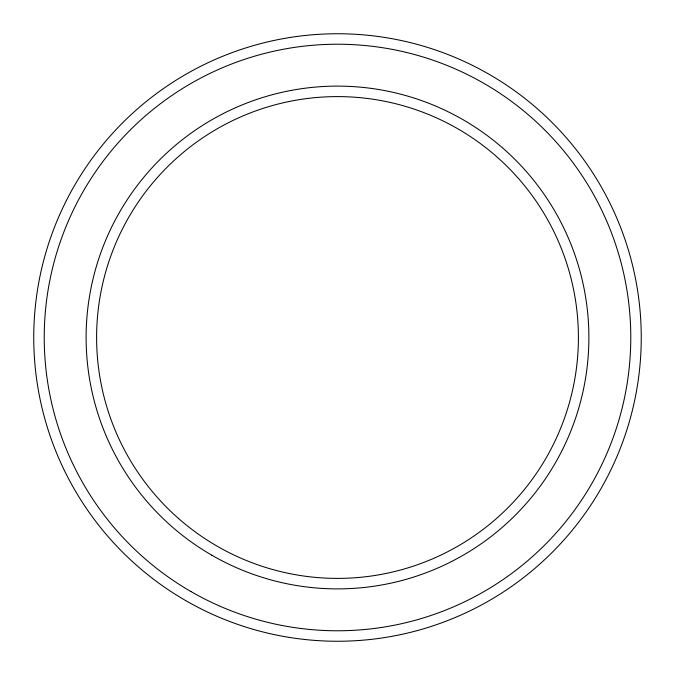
<?xml version="1.0" encoding="UTF-8"?>
<svg xmlns="http://www.w3.org/2000/svg" width="675" height="675" viewBox="0 0 675 675"><rect width="100%" height="100%" fill="white"/><g stroke="black" fill="none" stroke-linecap="round" stroke-linejoin="round"><path stroke-width="1.01" d="M185.625 600.556A303.75 303.75 0 0 0 641.25 337.5A303.75 303.75 0 0 0 185.625 74.444A303.75 303.75 0 0 0 185.625 600.556M178.664 518.619A240.907 240.907 0 0 0 573.775 384.497A240.907 240.907 0 0 0 260.061 109.384A240.907 240.907 0 0 0 178.664 518.619M190.865 591.486A293.279 293.279 0 0 0 630.779 337.5A293.279 293.279 0 0 0 190.865 83.514A293.279 293.279 0 0 0 190.865 591.486M211.807 555.204A251.378 251.378 0 0 0 588.878 337.5A251.378 251.378 0 0 0 211.807 119.796A251.378 251.378 0 0 0 211.807 555.204"/></g></svg>
